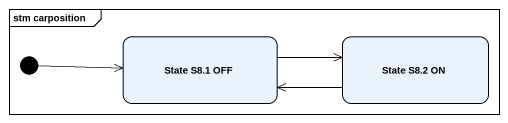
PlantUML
@startuml
mainframe stm carposition
hide empty description
state "State S8.1 OFF" as State_S8_1_OFF
state "State S8.2 ON" as State_S8_2_ON
[*] -right-> State_S8_1_OFF
State_S8_1_OFF -right-> State_S8_2_ON
State_S8_2_ON -left-> State_S8_1_OFF
@enduml
